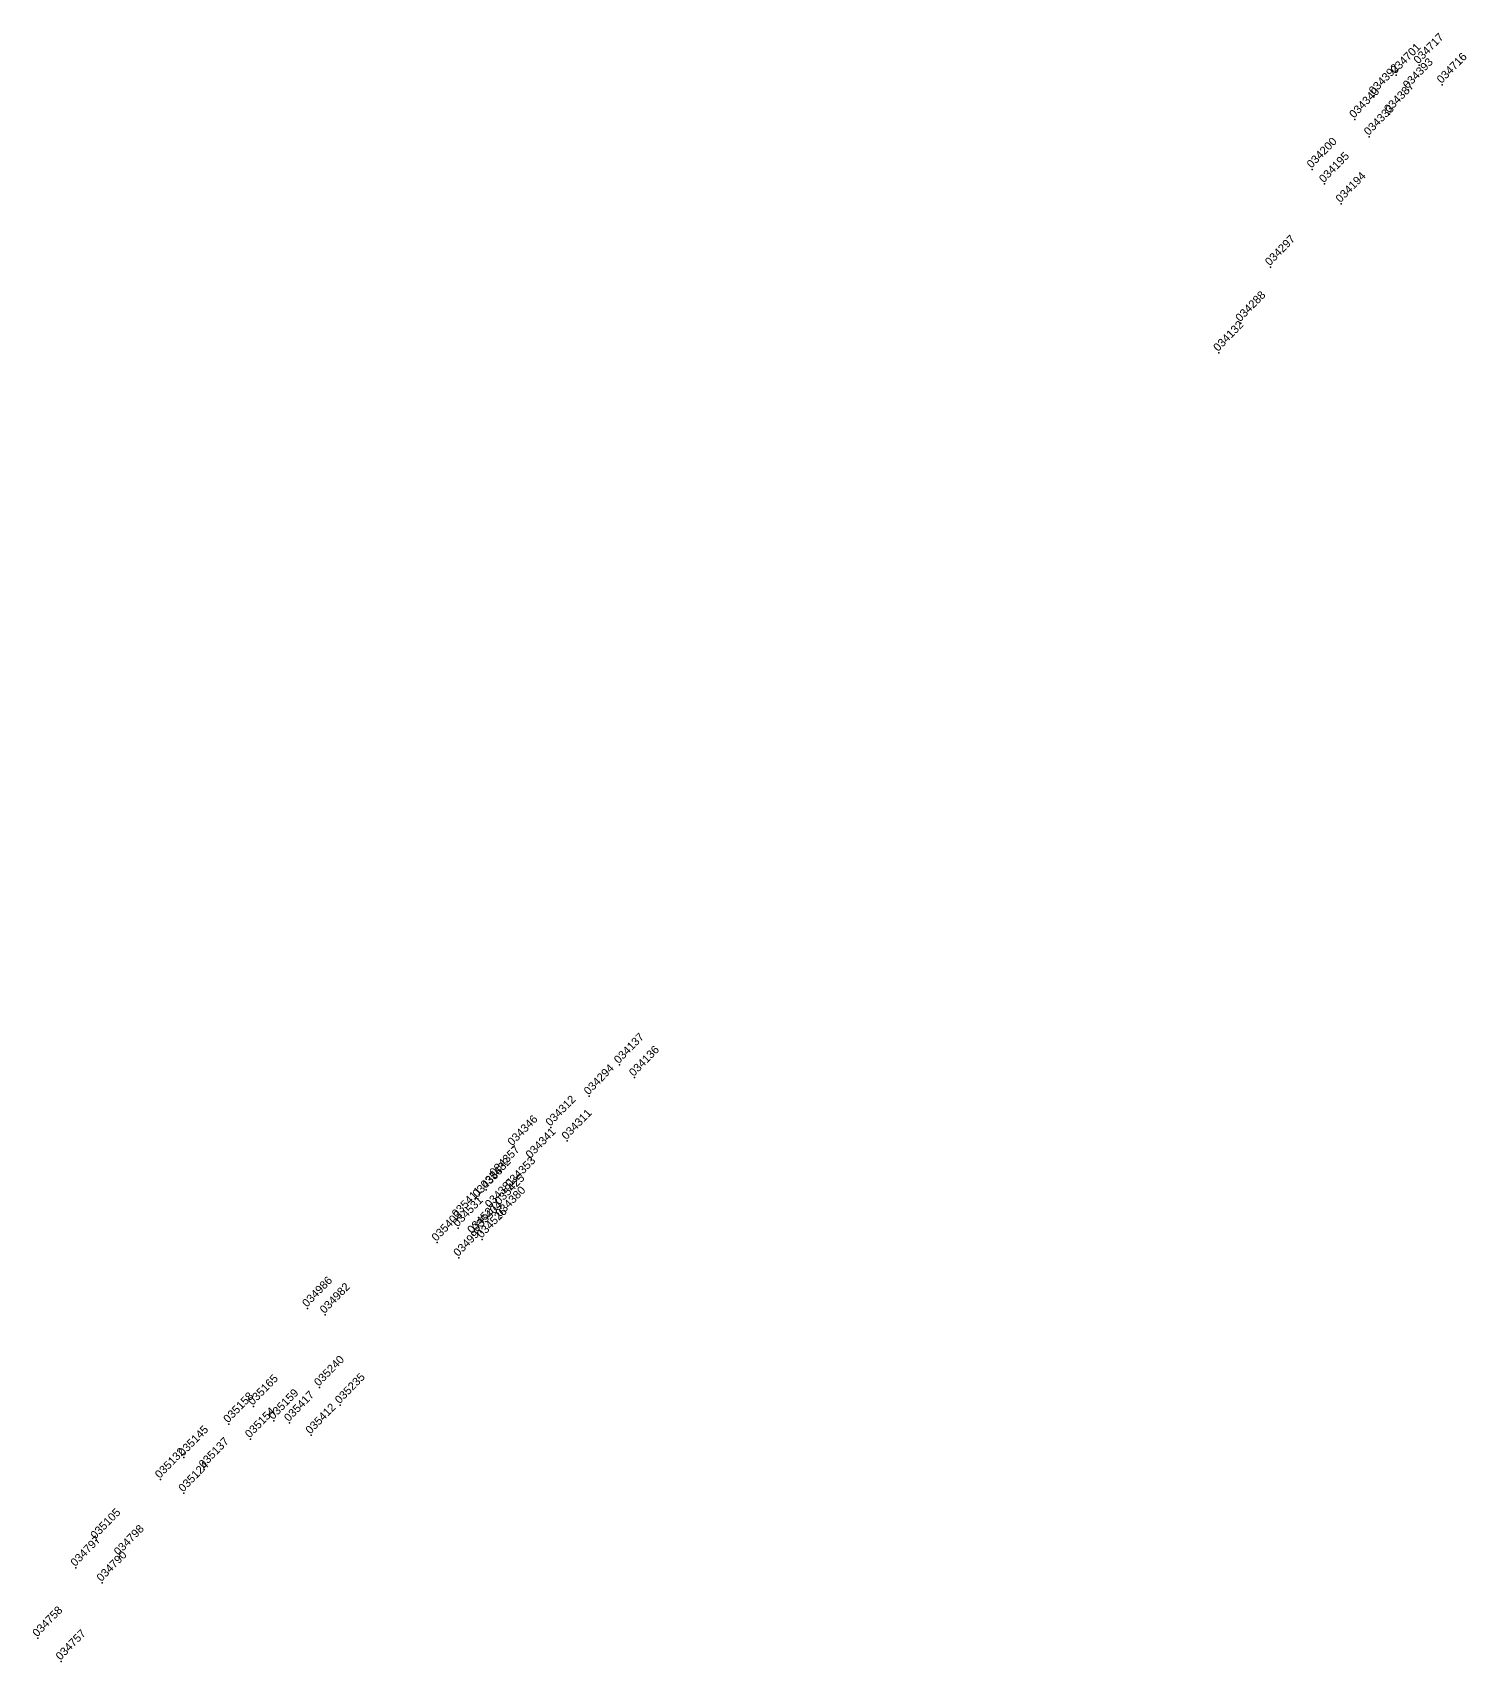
# Model space of a CAD drawing. Header units: millimetres. Extents: x 388988 to 390180, y 8701814 to 8703257.
# Drawn here: x 389148.9 to 389292.2, y 8701983.9 to 8702146.8 of the extents above; entities that cross this region are included whole.
import ezdxf

# ---------------------------------------------------------------- set-up
doc = ezdxf.new("R2010")
doc.units = ezdxf.units.MM
doc.styles.get("Standard").update_dxf_attribs({"font": 'arial.ttf'})

# ---------------------------------------------------------------- blocks, each defined once
blk = doc.blocks.new('Muestras')
blk.add_point((0, 0))
at = {"flags": 1}
for tag, p in [('Canal', (-0.35, 0.1)), ('Muestra', (0.5, 0.1)), ('Fecha', (1, 0.1)), ('Este', (1.5, 0.1)), ('Norte', (2.5, 0.1)), ('Cota', (3.5, 0.1)), ('Azimut', (4.5, 0.1)), ('Angulo', (5.5, 0.1)), ('Alt.Muestra', (6.5, 0.1)), ('A.Muestra', (7.5, 0.1)), ('A.Labor', (8.5, 0.1)), ('Cobre', (9.5, 0.1)), ('Plomo', (10.5, 0.1)), ('Zinc', (11.5, 0.1)), ('Plata', (12.5, 0.1)), ('Oro', (13.5, 0.1)), ('Fierro', (14.5, 0.1)), ('Arsenico', (15.5, 0.1)), ('Antimonio', (16.5, 0.1)), ('Bismuto', (17.5, 0.1)), ('Volframio', (18.5, 0.1)), ('Niquel', (19.5, 0.1)), ('Cobalto', (20.5, 0.1)), ('OxidoDePlomo', (21.5, 0.1)), ('OxidoDeZinc', (22.5, 0.1)), ('Insoluble', (23.5, 0.1))]:
    blk.add_attdef(tag, p, '', height=0.8, dxfattribs=at)
blk.add_attdef('ID', (0, 0.1), '', height=0.8)

msp = doc.modelspace()

# ---------------------------------------------------------------- block references
at = {"rotation": 45.63307303765198}
for p, values in [((389287.5, 8702143.5, 3866.41), {'ID': '034717'}), ((389285.2, 8702142.5, 3866.41), {'ID': '034701'}), ((389286.43, 8702141.02, 3866.41), {'ID': '034393'}), ((389289.82, 8702141.55, 3866.41), {'ID': '034716'}), ((389283.02, 8702140.44, 3866.41), {'ID': '034392'}), ((389281.07, 8702138.08, 3866.41), {'ID': '034340'}), ((389284.55, 8702138.61, 3866.41), {'ID': '034387'}), ((389282.53, 8702136.35, 3866.41), {'ID': '034333'}), ((389276.82, 8702133.08, 3866.41), {'ID': '034200'}), ((389278.05, 8702131.62, 3866.41), {'ID': '034195'}), ((389279.71, 8702129.63, 3866.41), {'ID': '034194'}), ((389272.65, 8702123.32, 3866.18), {'ID': '034297'}), ((389269.69, 8702117.72, 3866.18), {'ID': '034288'}), ((389267.48, 8702114.75, 3866.18), {'ID': '034132'}), ((389207.55, 8702043.54, 3866.37), {'ID': '034137'}), ((389209.06, 8702042.27, 3866.37), {'ID': '034136'}), ((389204.54, 8702040.42, 3866.37), {'ID': '034294'}), ((389200.71, 8702037.29, 3866.37), {'ID': '034312'}), ((389196.91, 8702035.33, 3865.74), {'ID': '034346'}), ((389202.32, 8702035.94, 3866.37), {'ID': '034311'}), ((389198.72, 8702034.07, 3865.74), {'ID': '034341'}), ((389195.11, 8702032.29, 3865.74), {'ID': '034357'}), ((389194.23, 8702031.07, 3861.94), {'ID': '035432'}), ((389196.69, 8702031.18, 3865.74), {'ID': '034353'}), ((389193.41, 8702030.15, 3865.74), {'ID': '034386'}), ((389194.65, 8702029.11, 3865.74), {'ID': '034381'}), ((389195.61, 8702029.43, 3861.94), {'ID': '035425'}), ((389191.34, 8702028.16, 3861.94), {'ID': '035411'}), ((389191.44, 8702027.22, 3865.74), {'ID': '034531'}), ((389195.7, 8702028.22, 3865.74), {'ID': '034380'}), ((389189.32, 8702025.78, 3861.94), {'ID': '035403'}), ((389192.89, 8702026.54, 3865.74), {'ID': '034527'}), ((389193.37, 8702026.74, 3861.94), {'ID': '035404'}), ((389193.84, 8702026.1, 3865.74), {'ID': '034526'}), ((389191.5, 8702024.26, 3861.94), {'ID': '034997'}), ((389176.38, 8702019.2, 3922.89), {'ID': '034986'}), ((389178.14, 8702018.56, 3922.89), {'ID': '034982'}), ((389177.57, 8702011.29, 3861.94), {'ID': '035240'}), ((389170.96, 8702009.39, 3922.49), {'ID': '035165'}), ((389179.65, 8702009.54, 3861.94), {'ID': '035235'}), ((389168.5, 8702007.63, 3922.49), {'ID': '035158'}), ((389173, 8702007.96, 3922.49), {'ID': '035159'}), ((389174.57, 8702007.75, 3861.94), {'ID': '035417'}), ((389170.66, 8702006.12, 3922.49), {'ID': '035154'}), ((389176.72, 8702006.51, 3861.94), {'ID': '035412'}), ((389163.99, 8702004.29, 3922.49), {'ID': '035145'}), ((389166.04, 8702003.11, 3922.49), {'ID': '035137'}), ((389161.66, 8702002.08, 3922.49), {'ID': '035132'}), ((389164.01, 8702000.72, 3922.49), {'ID': '035124'}), ((389155.21, 8701996.01, 3922.49), {'ID': '035105'}), ((389153.22, 8701993.27, 3922.96), {'ID': '034797'}), ((389157.55, 8701994.37, 3922.49), {'ID': '034798'}), ((389155.83, 8701991.76, 3922.96), {'ID': '034790'}), ((389149.41, 8701986.23, 3922.96), {'ID': '034758'}), ((389151.74, 8701983.9, 3922.96), {'ID': '034757'})]:
    msp.add_blockref('Muestras', p, dxfattribs=at).add_auto_attribs(values)

doc.saveas('drawing.dxf')
